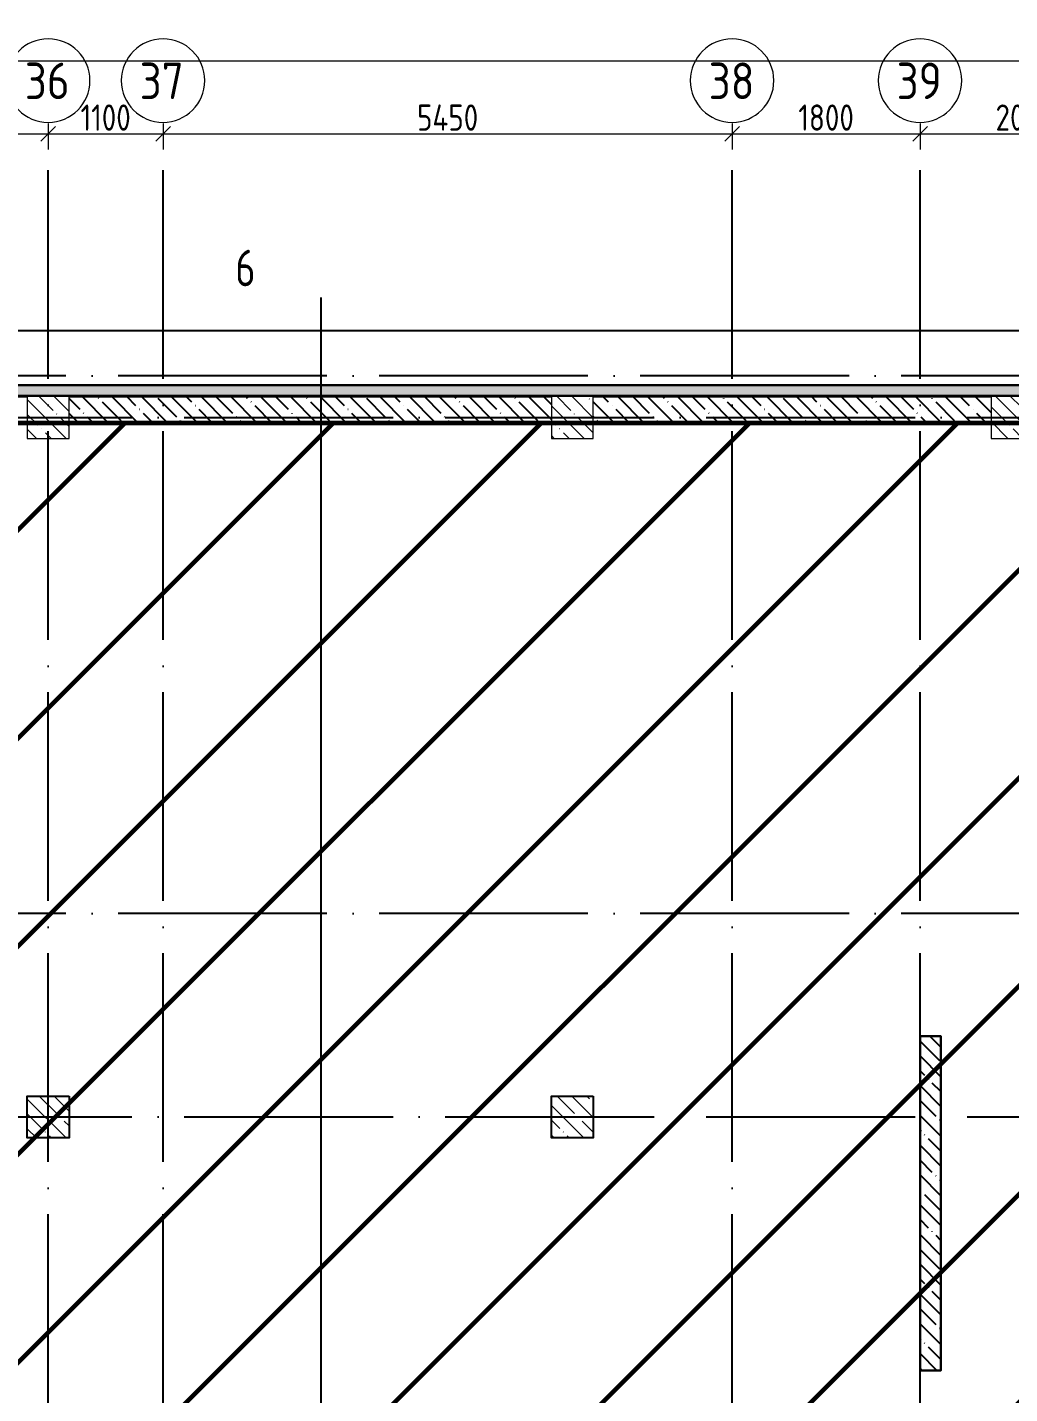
# Model space of a CAD drawing. Header units: millimetres. Extents: x -68946 to 288321, y -402657 to 324925.
# Drawn here: x 136706 to 146114, y 166221 to 179310 of the extents above; entities that cross this region are included whole.
import ezdxf

# ---------------------------------------------------------------- set-up
doc = ezdxf.new("R2010")
doc.units = ezdxf.units.MM
doc.linetypes.add('ADSK_Линия сетки', pattern=[2500, 2000, -250, 0, -250])
doc.layers.get('Defpoints').update_dxf_attribs({"color": 250})
for name, color, linetype, lineweight in [('3.4) ПТ-5         4 вып', 150, 'Continuous', 60), ('A-ANNO-DIMS', 250, 'Continuous', 9), ('A-AREA-BNDY', 7, 'Continuous', 5), ('A-DETL-1', 250, 'Continuous', 53), ('A-WALL', 250, 'Continuous', 9), ('A-WALL-1', 250, 'Continuous', 50), ('A-WALL-2', 250, 'Continuous', 5), ('G-ANNO-SYMB-3', 250, 'Continuous', 9), ('I-WALL-1', 250, 'Continuous', 5), ('S-COLS-1', 250, 'Continuous', 5), ('S-COLS-2', 250, 'Continuous', 5), ('Оси', 250, 'Continuous', 9), ('Оси-1', 250, 'ADSK_Линия сетки', 9)]:
    doc.layers.add(name, color=color, linetype=linetype, lineweight=lineweight)
doc.styles.add('GOST Common', font='', dxfattribs={"width": 0.9, "height": 350})
doc.styles.add('GOST Common_1', font='', dxfattribs={"width": 0.9, "height": 250})
doc.styles.add('А3', font='ГОСТ тип А.ttf')
doc.styles.get('GOST Common').set_extended_font_data('GOST Common')
doc.styles.get('GOST Common_1').set_extended_font_data('GOST Common')
doc.dimstyles.new('ADSK_Основной_2_5_мм', dxfattribs={"dimscale": 304.8, "dimtxt": 0.824897, "dimasz": 0.463911, "dimexe": 0.492126, "dimexo": 0.001615, "dimgap": 0.098425, "dimtad": 1, "dimdec": 0, "dimlfac": 304.8, "dimdsep": 46, "dimtxsty": 'GOST Common_1', "dimblk1": 'OBLIQUE', "dimblk2": 'OBLIQUE', "dimsah": 1, "dimcen": 0.09, "dimdle": 0.492126, "dimazin": 0, "dimtfac": 1, "dimtdec": 4, "dimtix": 1, "dimtmove": 0, "dimatfit": 3, "dimfxl": 1, "dimtvp": 1, "dimtolj": 1, "dimtzin": 0, "dimlwd": 9, "dimlwe": 9, "dimarcsym": 2})
pattern_1 = [(135, (12755.58, 117197.27), (-142.5612, -142.5612), []), (135, (12898.14, 117197.27), (-142.5612, -142.5612), [252.016, -50.403, 3.353, -47.05])]

# ---------------------------------------------------------------- blocks, each defined once
blk = doc.blocks.new('BSC_Колонна _Прямоугольная - 400x400-V55-АР1_Маркировочный план подвала_ Блок 2_ 3')
at = {"layer": 'S-COLS-1'}
h = blk.add_hatch(dxfattribs=at)
h.set_pattern_fill('FP_65', color=256, style=0, pattern_type=2)
h.set_pattern_definition([(135, (-124150, -51675), (-142.56192, -142.56192), []), (135, (-124007.44, -51675), (-142.56192, -142.56192), [252.016, -50.403, 3.353, -47.05])])
h.paths.add_polyline_path([(-200, -200), (200, -200), (200, 200), (-200, 200)])
at = {"layer": 'S-COLS-2'}
for p, q in [((200, 200), (-200, 200)), ((-200, 200), (-200, -200)), ((200, -200), (200, 200)), ((-200, -200), (200, -200))]:
    blk.add_line(p, q, dxfattribs=at)
blk = doc.blocks.new('BSC_Колонна _Прямоугольная - 400x400-V56-АР1_Маркировочный план подвала_ Блок 2_ 3')
at = {"layer": 'S-COLS-1'}
h = blk.add_hatch(dxfattribs=at)
h.set_pattern_fill('FP_66', color=256, style=0, pattern_type=2)
h.set_pattern_definition([(135, (-124150, -58375), (-142.56192, -142.56192), []), (135, (-124007.44, -58375), (-142.56192, -142.56192), [252.016, -50.403, 3.353, -47.05])])
h.paths.add_polyline_path([(-200, -200), (200, -200), (200, 200), (-200, 200)])
at = {"layer": 'S-COLS-2'}
for p, q in [((200, 200), (-200, 200)), ((-200, 200), (-200, -200)), ((200, -200), (200, 200)), ((-200, -200), (200, -200))]:
    blk.add_line(p, q, dxfattribs=at)
blk = doc.blocks.new('BSC_Колонна _Прямоугольная - 400x400-V57-АР1_Маркировочный план подвала_ Блок 2_ 3')
at = {"layer": 'S-COLS-1'}
h = blk.add_hatch(dxfattribs=at)
h.set_pattern_fill('FP_67', color=256, style=0, pattern_type=2)
h.set_pattern_definition([(135, (-129169.98, -51675), (-142.56192, -142.56192), []), (135, (-129027.42, -51675), (-142.56192, -142.56192), [252.016, -50.403, 3.353, -47.05])])
h.paths.add_polyline_path([(-200, -200), (200, -200), (200, 200), (-200, 200)])
at = {"layer": 'S-COLS-2'}
for p, q in [((200, 200), (-200, 200)), ((-200, 200), (-200, -200)), ((200, -200), (200, 200)), ((-200, -200), (200, -200))]:
    blk.add_line(p, q, dxfattribs=at)
blk = doc.blocks.new('BSC_Колонна _Прямоугольная - 400x400-V58-АР1_Маркировочный план подвала_ Блок 2_ 3')
at = {"layer": 'S-COLS-1'}
h = blk.add_hatch(dxfattribs=at)
h.set_pattern_fill('FP_68', color=256, style=0, pattern_type=2)
h.set_pattern_definition([(135, (-129169.98, -58375), (-142.56192, -142.56192), []), (135, (-129027.42, -58375), (-142.56192, -142.56192), [252.016, -50.403, 3.353, -47.05])])
h.paths.add_polyline_path([(-200, -200), (200, -200), (200, 200), (-200, 200)])
at = {"layer": 'S-COLS-2'}
for p, q in [((200, 200), (-200, 200)), ((-200, 200), (-200, -200)), ((200, -200), (200, 200)), ((-200, -200), (200, -200))]:
    blk.add_line(p, q, dxfattribs=at)
blk = doc.blocks.new('BSC_Колонна _Прямоугольная - 400x400-V75-АР1_Маркировочный план подвала_ Блок 2_ 3')
at = {"layer": 'S-COLS-1'}
h = blk.add_hatch(dxfattribs=at)
h.set_pattern_fill('FP_85', color=256, style=0, pattern_type=2)
h.set_pattern_definition([(135, (-133380, -58375), (-142.56192, -142.56192), []), (135, (-133237.44, -58375), (-142.56192, -142.56192), [252.016, -50.403, 3.353, -47.05])])
h.paths.add_polyline_path([(-200, -200), (200, -200), (200, 200), (-200, 200)])
at = {"layer": 'S-COLS-2'}
for p, q in [((200, 200), (-200, 200)), ((-200, 200), (-200, -200)), ((200, -200), (200, 200)), ((-200, -200), (200, -200))]:
    blk.add_line(p, q, dxfattribs=at)
blk = doc.blocks.new('Ось сетки - Круг_Ø8 мм-39983606-АР1_Маркировочный план подвала_ Блок 2_ 3')
at = {"layer": 'Оси'}
for start, end in [(360, 180), (180, 360)]:
    blk.add_arc((0, 0), 4, start, end, dxfattribs=at)
blk = doc.blocks.new('_Oblique')
at = {"color": 0, "linetype": 'ByBlock', "lineweight": -2}
blk.add_line((-0.5, -0.5), (0.5, 0.5), dxfattribs=at)
blk = doc.blocks.new('*D5647')
at = {"layer": 'A-ANNO-DIMS', "color": 0, "lineweight": 9, "transparency": 16777216}
for p, q in [((133806, 178289), (137056, 178289)), ((133956, 178388), (133956, 178139)), ((136906, 178388), (136906, 178139))]:
    blk.add_line(p, q, dxfattribs=at)
at = {"layer": 'Defpoints', "color": 0, "transparency": 16777216}
for p in [(133956, 178389), (136906, 178389), (136906, 178289)]:
    blk.add_point(p, dxfattribs=at)
at = {"layer": 'A-ANNO-DIMS', "color": 0, "lineweight": 9, "transparency": 16777216, "xscale": 141.4, "yscale": 141.4, "zscale": 141.4, "rotation": 180}
blk.add_blockref('_Oblique', (133956, 178289), dxfattribs=at)
at = {"layer": 'A-ANNO-DIMS', "color": 0, "lineweight": 9, "transparency": 16777216, "xscale": 141.4, "yscale": 141.4, "zscale": 141.4}
blk.add_blockref('_Oblique', (136906, 178289), dxfattribs=at)
at = {"layer": 'A-ANNO-DIMS', "color": 0, "lineweight": 25, "transparency": 16777216, "insert": (135431, 178445), "char_height": 251.4, "width": 756.84, "attachment_point": 5, "style": 'А3'}
blk.add_mtext('\\A1;2950', dxfattribs=at)
blk = doc.blocks.new('*D5648')
at = {"layer": 'A-ANNO-DIMS', "color": 0, "lineweight": 9, "transparency": 16777216}
for p, q in [((136756, 178289), (138156, 178289)), ((136906, 178388), (136906, 178139)), ((138006, 178388), (138006, 178139))]:
    blk.add_line(p, q, dxfattribs=at)
at = {"layer": 'Defpoints', "color": 0, "transparency": 16777216}
for p in [(136906, 178389), (138006, 178389), (138006, 178289)]:
    blk.add_point(p, dxfattribs=at)
at = {"layer": 'A-ANNO-DIMS', "color": 0, "lineweight": 9, "transparency": 16777216, "xscale": 141.4, "yscale": 141.4, "zscale": 141.4, "rotation": 180}
blk.add_blockref('_Oblique', (136906, 178289), dxfattribs=at)
at = {"layer": 'A-ANNO-DIMS', "color": 0, "lineweight": 9, "transparency": 16777216, "xscale": 141.4, "yscale": 141.4, "zscale": 141.4}
blk.add_blockref('_Oblique', (138006, 178289), dxfattribs=at)
at = {"layer": 'A-ANNO-DIMS', "color": 0, "lineweight": 25, "transparency": 16777216, "insert": (137456, 178445), "char_height": 251.4, "width": 644.34, "attachment_point": 5, "style": 'А3'}
blk.add_mtext('\\A1;1100', dxfattribs=at)
blk = doc.blocks.new('*D5649')
at = {"layer": 'A-ANNO-DIMS', "color": 0, "lineweight": 9, "transparency": 16777216}
for p, q in [((137856, 178289), (143606, 178289)), ((138006, 178388), (138006, 178139)), ((143456, 178388), (143456, 178139))]:
    blk.add_line(p, q, dxfattribs=at)
at = {"layer": 'Defpoints', "color": 0, "transparency": 16777216}
for p in [(138006, 178389), (143456, 178389), (143456, 178289)]:
    blk.add_point(p, dxfattribs=at)
at = {"layer": 'A-ANNO-DIMS', "color": 0, "lineweight": 9, "transparency": 16777216, "xscale": 141.4, "yscale": 141.4, "zscale": 141.4, "rotation": 180}
blk.add_blockref('_Oblique', (138006, 178289), dxfattribs=at)
at = {"layer": 'A-ANNO-DIMS', "color": 0, "lineweight": 9, "transparency": 16777216, "xscale": 141.4, "yscale": 141.4, "zscale": 141.4}
blk.add_blockref('_Oblique', (143456, 178289), dxfattribs=at)
at = {"layer": 'A-ANNO-DIMS', "color": 0, "lineweight": 25, "transparency": 16777216, "insert": (140731, 178445), "char_height": 251.4, "width": 782.41, "attachment_point": 5, "style": 'А3'}
blk.add_mtext('\\A1;5450', dxfattribs=at)
blk = doc.blocks.new('*D5650')
at = {"layer": 'A-ANNO-DIMS', "color": 0, "lineweight": 9, "transparency": 16777216}
for p, q in [((143306, 178289), (145406, 178289)), ((143456, 178388), (143456, 178139)), ((145256, 178388), (145256, 178139))]:
    blk.add_line(p, q, dxfattribs=at)
at = {"layer": 'Defpoints', "color": 0, "transparency": 16777216}
for p in [(143456, 178389), (145256, 178389), (145256, 178289)]:
    blk.add_point(p, dxfattribs=at)
at = {"layer": 'A-ANNO-DIMS', "color": 0, "lineweight": 9, "transparency": 16777216, "xscale": 141.4, "yscale": 141.4, "zscale": 141.4, "rotation": 180}
blk.add_blockref('_Oblique', (143456, 178289), dxfattribs=at)
at = {"layer": 'A-ANNO-DIMS', "color": 0, "lineweight": 9, "transparency": 16777216, "xscale": 141.4, "yscale": 141.4, "zscale": 141.4}
blk.add_blockref('_Oblique', (145256, 178289), dxfattribs=at)
at = {"layer": 'A-ANNO-DIMS', "color": 0, "lineweight": 25, "transparency": 16777216, "insert": (144356, 178445), "char_height": 251.4, "width": 700.59, "attachment_point": 5, "style": 'А3'}
blk.add_mtext('\\A1;1800', dxfattribs=at)
blk = doc.blocks.new('*D5651')
at = {"layer": 'A-ANNO-DIMS', "color": 0, "lineweight": 9, "transparency": 16777216}
for p, q in [((145106, 178289), (147406, 178289)), ((145256, 178388), (145256, 178139)), ((147256, 178388), (147256, 178139))]:
    blk.add_line(p, q, dxfattribs=at)
at = {"layer": 'Defpoints', "color": 0, "transparency": 16777216}
for p in [(145256, 178389), (147256, 178389), (147256, 178289)]:
    blk.add_point(p, dxfattribs=at)
at = {"layer": 'A-ANNO-DIMS', "color": 0, "lineweight": 9, "transparency": 16777216, "xscale": 141.4, "yscale": 141.4, "zscale": 141.4, "rotation": 180}
blk.add_blockref('_Oblique', (145256, 178289), dxfattribs=at)
at = {"layer": 'A-ANNO-DIMS', "color": 0, "lineweight": 9, "transparency": 16777216, "xscale": 141.4, "yscale": 141.4, "zscale": 141.4}
blk.add_blockref('_Oblique', (147256, 178289), dxfattribs=at)
at = {"layer": 'A-ANNO-DIMS', "color": 0, "lineweight": 25, "transparency": 16777216, "insert": (146256, 178445), "char_height": 251.4, "width": 756.84, "attachment_point": 5, "style": 'А3'}
blk.add_mtext('\\A1;2000', dxfattribs=at)
blk = doc.blocks.new('*D5656')
at = {"layer": 'A-ANNO-DIMS', "color": 0, "lineweight": 9, "transparency": 16777216}
for p, q in [((81906, 177130), (81906, 179139)), ((165506, 178400), (165506, 179139)), ((81756, 178989), (165656, 178989))]:
    blk.add_line(p, q, dxfattribs=at)
at = {"layer": 'Defpoints', "color": 0, "transparency": 16777216}
for p in [(165506, 178989), (165506, 178399), (81906, 177129)]:
    blk.add_point(p, dxfattribs=at)
at = {"layer": 'A-ANNO-DIMS', "color": 0, "lineweight": 9, "transparency": 16777216, "xscale": 141.4, "yscale": 141.4, "zscale": 141.4, "rotation": 180}
blk.add_blockref('_Oblique', (81906, 178989), dxfattribs=at)
at = {"layer": 'A-ANNO-DIMS', "color": 0, "lineweight": 9, "transparency": 16777216, "xscale": 141.4, "yscale": 141.4, "zscale": 141.4}
blk.add_blockref('_Oblique', (165506, 178989), dxfattribs=at)
at = {"layer": 'A-ANNO-DIMS', "color": 0, "lineweight": 25, "transparency": 16777216, "insert": (123706, 179145), "char_height": 251.4, "width": 946.05, "attachment_point": 5, "style": 'А3'}
blk.add_mtext('\\A1;83600', dxfattribs=at)

msp = doc.modelspace()

# ---------------------------------------------------------------- hatches: boundary and pattern name
at = {"layer": '3.4) ПТ-5         4 вып'}
h = msp.add_hatch(dxfattribs=at)
h.set_pattern_fill('ANSI31', color=256, scale=444)
h.paths.add_polyline_path([(165505.5794, 175922.2725), (153204.5565, 175922.2725), (153204.5565, 167092.2731), (149255.5794, 167092.2731), (149255.5784, 175522.2725), (135005.5883, 175522.2725), (135005.5883, 173822.2731), (130555.579, 173822.2731), (130555.579, 175522.2731), (121455.5793, 175522.2731), (121455.5793, 175716.2262), (106155.5788, 175716.2262), (106155.5788, 166612.2956), (110205.5784, 166612.2956), (110205.5784, 156972.2956), (113915.5784, 156952.2731), (113915.5784, 153345.7592), (117855.579, 153345.7592), (117855.579, 136622.2725), (127015.579, 136622.2725), (127015.579, 133327.2725), (128505.579, 133322.2725), (128505.579, 127472.2731), (133700.8917, 127472.2731), (133700.8917, 142722.2735), (146655.5784, 142722.2735), (146655.5784, 139012.2735), (149375.5784, 139012.2735), (149375.5784, 130197.2725), (153220.5784, 130197.2725), (153220.5784, 117287.2731), (157805.5794, 117272.2731), (157805.5784, 128892.2731), (165505.5794, 128892.2731)])
h.paths.add_polyline_path([(131455.5794, 162522.2404), (131855.5794, 162522.2404), (131855.5794, 145322.2729), (131455.5794, 145322.2729)], flags=16)
h.paths.add_polyline_path([(137205.5784, 162322.241), (137205.5784, 162522.2404), (153005.5784, 162522.2404), (153005.5784, 162522.241), (153205.5784, 162522.241), (153205.5784, 145322.2725), (153005.5784, 145322.2725), (153005.5784, 150522.2404), (149255.5794, 150522.2404), (149255.5794, 150722.2404), (153005.5784, 150722.2404), (153005.5784, 154752.4235), (149255.5784, 154752.4235), (149255.5784, 154952.4235), (153005.5784, 154952.4235), (153005.5784, 159702.2731), (149055.5784, 159702.2731), (149055.5784, 159902.2731), (153005.5784, 159902.2731), (153005.5784, 162322.241)], flags=16)
h.paths.add_polyline_path([(136905.5789, 145522.2729), (149255.5784, 145522.2729), (149255.5784, 147472.2729), (152482.3145, 147472.2729), (152482.3145, 145322.2725), (149255.5784, 145322.2725), (136905.5789, 145322.2725)], flags=16)
h.paths.add_polyline_path([(149255.5784, 140862.2725), (153005.5774, 140862.2725), (153005.5774, 140662.2725), (149255.5784, 140662.2725)], flags=16)
h.paths.add_polyline_path([(157805.5794, 171022.3919), (158005.5794, 171022.3919), (158005.5794, 157922.2725), (157805.5794, 157922.2725)], flags=16)
at = {"layer": 'A-WALL', "lineweight": 25}
msp.add_hatch(color=256, dxfattribs=at).paths.add_polyline_path([(149255.5784, 175772.2725), (149255.5784, 175780.2725), (134747.5883, 175780.2725), (134747.5883, 175772.2725), (148634.2999, 175772.2725)])
at = {"layer": 'A-WALL-2', "lineweight": 25}
h = msp.add_hatch(dxfattribs=at)
h.set_pattern_fill('FP_3', color=256, style=0, pattern_type=2)
h.set_pattern_definition([(0, (12755.58, 117197.27), (120.968, 69.841), [80.645, -161.29]), (120, (12755.58, 117197.27), (-120.96808, 69.84086), [80.645, -161.29]), (60, (12755.58, 117197.27), (-8e-05, 139.68186), [0, -161.29, 80.645, 0])])
h.paths.add_polyline_path([(149247.5784, 175780.2725), (149247.5784, 175880.2725), (134647.5883, 175880.2725), (134647.5883, 175780.2725), (148634.2999, 175780.2725)])
at = {"layer": 'I-WALL-1', "lineweight": 25}
h = msp.add_hatch(dxfattribs=at)
h.set_pattern_fill('FP_1', color=256, style=0, pattern_type=2)
h.set_pattern_definition(pattern_1)
h.paths.add_polyline_path([(141725.5577, 175522.2725), (141725.5577, 175772.2725), (137105.5779, 175772.2725), (137105.5789, 175522.2725)])
h = msp.add_hatch(dxfattribs=at)
h.set_pattern_fill('FP_1', color=256, style=0, pattern_type=2)
h.set_pattern_definition(pattern_1)
h.paths.add_polyline_path([(145935.5784, 175522.2725), (145935.5784, 175772.2725), (142125.5577, 175772.2725), (142125.5577, 175522.2725), (145880.2342, 175522.2725)])
h = msp.add_hatch(dxfattribs=at)
h.set_pattern_fill('FP_1', color=256, style=0, pattern_type=2)
h.set_pattern_definition(pattern_1)
h.paths.add_polyline_path([(145455.5784, 166444.772), (145455.5784, 169647.2752), (145255.5784, 169647.2752), (145255.5784, 166444.772)])

# ---------------------------------------------------------------- linework, layer by layer
at = {"layer": '3.4) ПТ-5         4 вып'}
msp.add_lwpolyline([(106155.5788, 175716.2262), (121455.5793, 175716.2262), (121455.5793, 175522.2731), (130555.579, 175522.2731), (130555.579, 173822.2731), (135005.5883, 173822.2731), (135005.5883, 175522.2725), (149255.5784, 175522.2725), (149255.5794, 167092.2731), (153204.5565, 167092.2731), (153204.5565, 175922.2725), (165505.5794, 175922.2725), (165505.5794, 128892.2731)], dxfattribs=at)
at = {"layer": 'A-AREA-BNDY', "lineweight": 25, "flags": 128}
for points in [[(145255.5784, 169647.2752), (145455.5784, 169647.2752), (145455.5784, 166444.772), (145255.5784, 166444.772)], [(137105.5789, 169072.2725), (137105.5789, 168672.2725), (136705.5789, 168672.2725), (136705.5789, 169072.2725)], [(142125.5577, 169072.2725), (142125.5577, 168672.2725), (141725.5577, 168672.2725), (141725.5577, 169072.2725)]]:
    msp.add_lwpolyline(points, close=True, dxfattribs=at)
at = {"layer": 'A-DETL-1', "lineweight": 25}
for p, q in [((148625.5784, 176402.2725), (134125.5883, 176402.2725)), ((134645.5883, 175882.2725), (149145.5784, 175882.2725))]:
    msp.add_line(p, q, dxfattribs=at)
at = {"layer": 'A-WALL-1', "lineweight": 25}
for p, q in [((149147.5784, 175880.2725), (134645.5883, 175880.2725)), ((149247.5784, 175780.2725), (134747.5883, 175780.2725)), ((134755.5883, 175772.2725), (136705.5789, 175772.2725)), ((137105.5789, 175772.2725), (141725.5577, 175772.2725)), ((142125.5577, 175772.2725), (145935.5784, 175772.2725)), ((137105.5789, 175522.2725), (141725.5577, 175522.2725)), ((142125.5577, 175522.2725), (145935.5784, 175522.2725)), ((145255.5784, 169647.2752), (145255.5784, 166444.772)), ((145455.5784, 169647.2752), (145255.5784, 169647.2752)), ((145455.5784, 166444.772), (145455.5784, 169647.2752)), ((145255.5784, 166444.772), (145455.5784, 166444.772))]:
    msp.add_line(p, q, dxfattribs=at)
at = {"layer": 'G-ANNO-SYMB-3', "lineweight": 25}
msp.add_line((139518.5518, 160794.3317), (139518.5518, 176722.6818), dxfattribs=at)
at = {"layer": 'Оси-1', "lineweight": 25}
for p, q in [((136905.5789, 113438.4326), (136905.5789, 178399.2771)), ((138005.5794, 113438.4326), (138005.5794, 178399.2771)), ((143455.5794, 113438.4326), (143455.5794, 178399.2771)), ((145255.5794, 113438.4326), (145255.5794, 178399.2771)), ((169576.458, 175972.2725), (112075.5784, 175972.2725)), ((78205.6799, 175572.2725), (168306.458, 175572.2725)), ((169576.458, 170822.3919), (112075.5784, 170822.3919)), ((78205.6799, 168872.2725), (169576.458, 168872.2725))]:
    msp.add_line(p, q, dxfattribs=at)

# ---------------------------------------------------------------- block references
at = {"layer": 'S-COLS-2', "lineweight": 25}
for name, p in [('BSC_Колонна _Прямоугольная - 400x400-V56-АР1_Маркировочный план подвала_ Блок 2_ 3', (136905.5789, 175572.2725)), ('BSC_Колонна _Прямоугольная - 400x400-V58-АР1_Маркировочный план подвала_ Блок 2_ 3', (141925.5577, 175572.2731)), ('BSC_Колонна _Прямоугольная - 400x400-V75-АР1_Маркировочный план подвала_ Блок 2_ 3', (146135.5784, 175572.2725)), ('BSC_Колонна _Прямоугольная - 400x400-V55-АР1_Маркировочный план подвала_ Блок 2_ 3', (136905.5789, 168872.2725)), ('BSC_Колонна _Прямоугольная - 400x400-V57-АР1_Маркировочный план подвала_ Блок 2_ 3', (141925.5577, 168872.2725))]:
    msp.add_blockref(name, p, dxfattribs=at)
at = {"layer": 'Оси', "lineweight": 25, "xscale": 99.99999999999993, "yscale": 99.99999999999993, "zscale": 99.99999999999993}
for p in [(136905.5789, 178799.2771), (138005.5794, 178799.2771), (143455.5794, 178799.2771), (145255.5794, 178799.2771)]:
    msp.add_blockref('Ось сетки - Круг_Ø8 мм-39983606-АР1_Маркировочный план подвала_ Блок 2_ 3', p, dxfattribs=at)

# ---------------------------------------------------------------- texts
at = {"layer": 'G-ANNO-SYMB-3', "lineweight": 25, "insert": (138697.9523, 177179.2245), "char_height": 350, "width": 243.713, "attachment_point": 1, "style": 'GOST Common_1'}
msp.add_mtext('\\fGOST Common|b0|i0|c204|p34|;\\W.8;6', dxfattribs=at)
at = {"layer": 'Оси', "lineweight": 25, "char_height": 350, "width": 541.139062, "attachment_point": 1, "style": 'GOST Common'}
for s, insert in [('36', (136681.5483, 178971.8105)), ('37', (137781.5488, 178971.8105)), ('38', (143231.5488, 178971.8105)), ('39', (145031.5488, 178971.8105))]:
    msp.add_mtext(s, dxfattribs=dict(at, insert=insert))

# ---------------------------------------------------------------- dimensions: what is measured, and where the dimension line sits
at = {"layer": 'A-ANNO-DIMS', "lineweight": 25}
for base, p1, p2, override, picture, middle in [((165505.5794, 178988.8443), (81905.5784, 177129.2771), (165505.5794, 178399.2771), {"dimlfac": 1, "dimpost": '<>', "dimtxsty": 'А3', "dimfxl": 83609.646974}, '*D5656', (123705.5789, 179144.5587)), ((136905.5789, 178288.8443), (133955.5794, 178388.8292), (136905.5789, 178388.8292), {"dimlfac": 1, "dimpost": '<>', "dimtxsty": 'А3', "dimfxl": 2949.999505}, '*D5647', (135430.5792, 178444.5587)), ((138005.5794, 178288.8443), (136905.5789, 178388.8292), (138005.5794, 178388.8292), {"dimlfac": 1, "dimpost": '<>', "dimtxsty": 'А3', "dimfxl": 1100.000495}, '*D5648', (137455.5792, 178444.5587)), ((143455.5794, 178288.8443), (138005.5794, 178388.8292), (143455.5794, 178388.8292), {"dimlfac": 1, "dimpost": '<>', "dimtxsty": 'А3', "dimfxl": 5450}, '*D5649', (140730.5794, 178444.5587)), ((145255.5794, 178288.8443), (143455.5794, 178388.8292), (145255.5794, 178388.8292), {"dimlfac": 1, "dimpost": '<>', "dimtxsty": 'А3', "dimfxl": 1800}, '*D5650', (144355.5794, 178444.5587)), ((147255.5796, 178288.8443), (145255.5794, 178388.8292), (147255.5796, 178388.8292), {"dimlfac": 1, "dimpost": '<>', "dimtxsty": 'А3', "dimfxl": 2000.00013}, '*D5651', (146255.5795, 178444.5587))]:
    dim = msp.add_linear_dim(base=base, p1=p1, p2=p2, dimstyle='ADSK_Основной_2_5_мм', override=override, dxfattribs=at)
    dim.commit()
    dim.dimension.update_dxf_attribs({"geometry": picture, "text_midpoint": middle})

doc.saveas('drawing.dxf')
